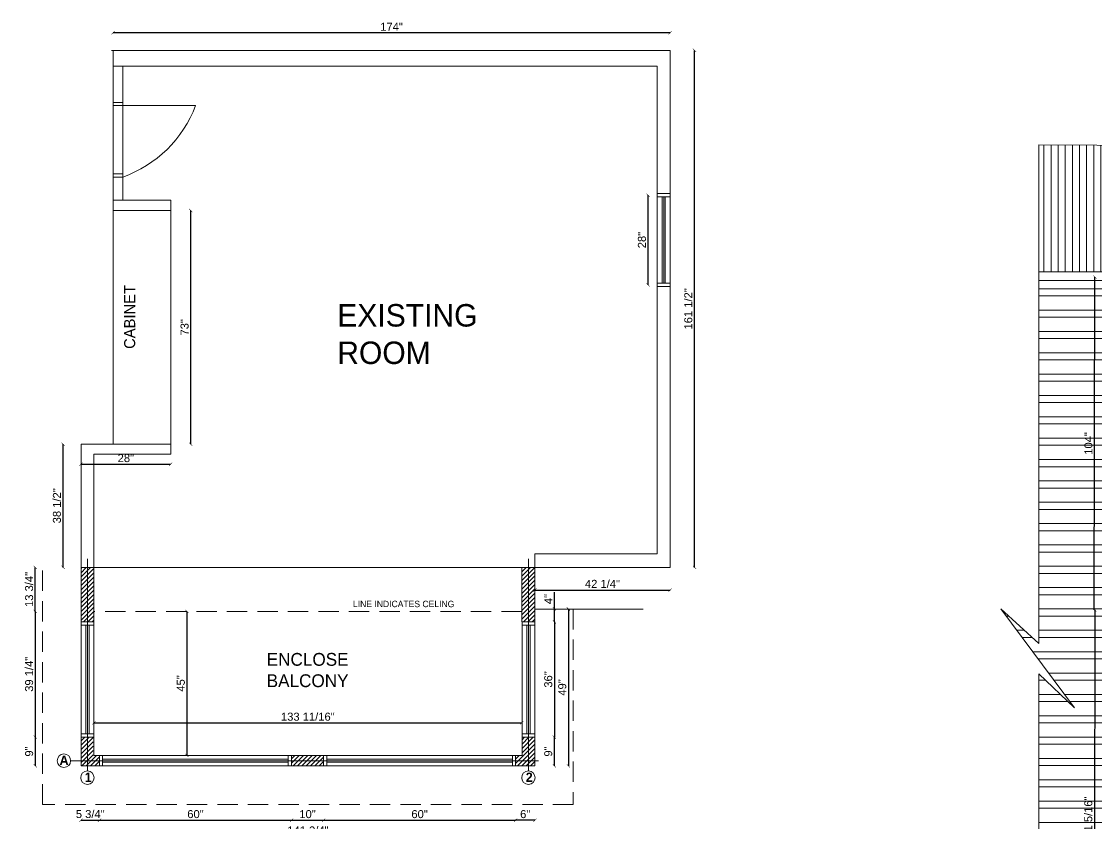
# Model space of a CAD drawing. Header units: millimetres. Extents: x 2124 to 4027, y 208 to 1400.
# Drawn here: x 3009.9 to 3345.7, y 746.4 to 996.9 of the extents above; entities that cross this region are included whole.
import ezdxf

# ---------------------------------------------------------------- set-up
doc = ezdxf.new("R2010")
doc.units = ezdxf.units.MM
doc.linetypes.add('HIDDEN', pattern=[9.525, 6.35, -3.175])
doc.layers.get('0').update_dxf_attribs({"lineweight": 0})
for name, color, linetype, lineweight in [('ANNO-DIM', 7, 'Continuous', 0), ('ANNO-SYM', 58, 'Continuous', 0), ('ANNO-TEXT', 7, 'Continuous', 0), ('ARC-DOOR AND WINDOWS', 8, 'Continuous', 5), ('ARC-HIDDEN LINES', 7, 'HIDDEN', 0), ('ARC-STRUCTURAL WALL', 5, 'Continuous', 20)]:
    doc.layers.add(name, color=color, linetype=linetype, lineweight=lineweight)
doc.layers.add('ARC-HATCH', color=7, linetype='Continuous', lineweight=0, true_color=0x858585)
doc.styles.get("Standard").update_dxf_attribs({"font": 'arial.ttf'})
doc.styles.add('TITTLE SPACES', font='', dxfattribs={"height": 4})
doc.styles.add('TITTLES', font='', dxfattribs={"height": 2.9})
doc.styles.get('TITTLE SPACES').set_extended_font_data('Century Gothic')
doc.styles.get('TITTLES').set_extended_font_data('Century Gothic', bold=True)
doc.dimstyles.new('LILI - INCHES', dxfattribs={"dimscale": 0, "dimtxt": 2.5, "dimasz": 1, "dimexe": 1.25, "dimexo": 0.625, "dimtad": 1, "dimdec": 4, "dimzin": 1, "dimlunit": 5, "dimtxsty": 'Standard', "dimblk": 'ARCHTICK', "dimcen": 2.5, "dimse1": 1, "dimse2": 1, "dimadec": 0, "dimazin": 0, "dimtfac": 1, "dimtdec": 4, "dimtmove": 0, "dimatfit": 3, "dimldrblk": 'ARCHTICK', "dimfxl": 1, "dimfrac": 2, "dimarcsym": 0})

# ---------------------------------------------------------------- blocks, each defined once
blk = doc.blocks.new('ventana1')
at = {"layer": 'ARC-DOOR AND WINDOWS'}
for points in [[(3028.28, 804.42), (3032.28, 804.42), (3032.28, 803.42), (3028.28, 803.42)], [(3030.78, 769.42), (3030.78, 803.42), (3029.78, 803.42), (3029.78, 769.42)], [(3028.28, 768.42), (3032.28, 768.42), (3032.28, 769.42), (3028.28, 769.42)]]:
    blk.add_lwpolyline(points, close=True, dxfattribs=at)
for points in [[(3032.28, 769.42), (3032.28, 803.42), (3028.28, 803.42), (3028.28, 769.42), (3032.28, 769.42)], [(3030.28, 803.42), (3030.28, 769.42)]]:
    blk.add_lwpolyline(points, dxfattribs=at)
blk = doc.blocks.new('ventana2')
at = {"layer": 'ARC-DOOR AND WINDOWS'}
for points in [[(3034.28, 767.67), (3034.28, 764.42), (3035.28, 764.42), (3035.28, 767.67)], [(3035.28, 765.54), (3093.28, 765.54), (3093.28, 766.54), (3035.28, 766.54)], [(3094.28, 767.67), (3094.28, 764.42), (3093.28, 764.42), (3093.28, 767.67)]]:
    blk.add_lwpolyline(points, close=True, dxfattribs=at)
for points in [[(3035.28, 764.42), (3093.28, 764.42), (3093.28, 767.67), (3035.28, 767.67), (3035.28, 764.42)], [(3093.28, 766.04), (3035.28, 766.04)]]:
    blk.add_lwpolyline(points, dxfattribs=at)
blk = doc.blocks.new('_ArchTick')
at = {"color": 0, "linetype": 'ByBlock', "const_width": 0.15}
blk.add_lwpolyline([(-0.5, -0.5), (0.5, 0.5)], dxfattribs=at)
blk = doc.blocks.new('*D17')
at = {"layer": 'ANNO-DIM', "color": 0, "lineweight": -2, "transparency": 16777216}
blk.add_line((3032.53, 777.86), (3166.2, 777.86), dxfattribs=at)
at = {"layer": 'Defpoints', "color": 0, "transparency": 16777216}
for p in [(3032.53, 777.86), (3166.2, 777.86), (3166.2, 777.86)]:
    blk.add_point(p, dxfattribs=at)
at = {"layer": 'ANNO-DIM', "color": 0, "lineweight": -2, "transparency": 16777216, "rotation": 180}
blk.add_blockref('_ArchTick', (3032.53, 777.86), dxfattribs=at)
at = {"layer": 'ANNO-DIM', "color": 0, "lineweight": -2, "transparency": 16777216}
blk.add_blockref('_ArchTick', (3166.2, 777.86), dxfattribs=at)
at = {"layer": 'ANNO-DIM', "color": 0, "transparency": 16777216, "insert": (3099.37, 779.78), "char_height": 2.5, "attachment_point": 5}
blk.add_mtext('133 11/16"', dxfattribs=at)
blk = doc.blocks.new('*D18')
at = {"layer": 'ANNO-DIM', "color": 0, "lineweight": -2, "transparency": 16777216}
blk.add_line((3006.41, 826.42), (3006.41, 764.42), dxfattribs=at)
at = {"layer": 'Defpoints', "color": 0, "transparency": 16777216}
for p in [(3028.53, 826.42), (3006.41, 764.42), (3028.53, 764.42)]:
    blk.add_point(p, dxfattribs=at)
at = {"layer": 'ANNO-DIM', "color": 0, "lineweight": -2, "transparency": 16777216}
for p, rotation in [((3006.41, 826.42), 90), ((3006.41, 764.42), 270)]:
    blk.add_blockref('_ArchTick', p, dxfattribs=dict(at, rotation=rotation))
at = {"layer": 'ANNO-DIM', "color": 0, "transparency": 16777216, "insert": (3004.51, 795.42), "char_height": 2.5, "attachment_point": 5, "rotation": 90}
blk.add_mtext('62"', dxfattribs=at)
blk = doc.blocks.new('*D19')
at = {"layer": 'ANNO-DIM', "color": 0, "lineweight": -2, "transparency": 16777216}
blk.add_line((3028.53, 742.32), (3170.28, 742.32), dxfattribs=at)
at = {"layer": 'Defpoints', "color": 0, "transparency": 16777216}
for p in [(3028.53, 764.42), (3170.28, 764.42), (3170.28, 742.32)]:
    blk.add_point(p, dxfattribs=at)
at = {"layer": 'ANNO-DIM', "color": 0, "lineweight": -2, "transparency": 16777216, "rotation": 180}
blk.add_blockref('_ArchTick', (3028.53, 742.32), dxfattribs=at)
at = {"layer": 'ANNO-DIM', "color": 0, "lineweight": -2, "transparency": 16777216}
blk.add_blockref('_ArchTick', (3170.28, 742.32), dxfattribs=at)
at = {"layer": 'ANNO-DIM', "color": 0, "transparency": 16777216, "insert": (3099.41, 744.24), "char_height": 2.5, "attachment_point": 5}
blk.add_mtext('141 3/4"', dxfattribs=at)
blk = doc.blocks.new('*D20')
at = {"layer": 'ANNO-DIM', "color": 0, "lineweight": -2, "transparency": 16777216}
blk.add_line((3034.28, 747.45), (3094.28, 747.45), dxfattribs=at)
at = {"layer": 'Defpoints', "color": 0, "transparency": 16777216}
for p in [(3034.28, 764.42), (3094.28, 764.42), (3094.28, 747.45)]:
    blk.add_point(p, dxfattribs=at)
at = {"layer": 'ANNO-DIM', "color": 0, "lineweight": -2, "transparency": 16777216, "rotation": 180}
blk.add_blockref('_ArchTick', (3034.28, 747.45), dxfattribs=at)
at = {"layer": 'ANNO-DIM', "color": 0, "lineweight": -2, "transparency": 16777216}
blk.add_blockref('_ArchTick', (3094.28, 747.45), dxfattribs=at)
at = {"layer": 'ANNO-DIM', "color": 0, "transparency": 16777216, "insert": (3064.28, 749.35), "char_height": 2.5, "attachment_point": 5}
blk.add_mtext('60"', dxfattribs=at)
blk = doc.blocks.new('*D21')
at = {"layer": 'ANNO-DIM', "color": 0, "lineweight": -2, "transparency": 16777216}
blk.add_line((3094.28, 747.45), (3104.28, 747.45), dxfattribs=at)
at = {"layer": 'Defpoints', "color": 0, "transparency": 16777216}
for p in [(3094.28, 764.42), (3104.28, 764.42), (3104.28, 747.45)]:
    blk.add_point(p, dxfattribs=at)
at = {"layer": 'ANNO-DIM', "color": 0, "lineweight": -2, "transparency": 16777216, "rotation": 180}
blk.add_blockref('_ArchTick', (3094.28, 747.45), dxfattribs=at)
at = {"layer": 'ANNO-DIM', "color": 0, "lineweight": -2, "transparency": 16777216}
blk.add_blockref('_ArchTick', (3104.28, 747.45), dxfattribs=at)
at = {"layer": 'ANNO-DIM', "color": 0, "transparency": 16777216, "insert": (3099.28, 749.35), "char_height": 2.5, "attachment_point": 5}
blk.add_mtext('10"', dxfattribs=at)
blk = doc.blocks.new('*D22')
at = {"layer": 'ANNO-DIM', "color": 0, "lineweight": -2, "transparency": 16777216}
blk.add_line((3104.28, 747.45), (3164.28, 747.45), dxfattribs=at)
at = {"layer": 'Defpoints', "color": 0, "transparency": 16777216}
for p in [(3104.28, 764.42), (3164.28, 764.42), (3164.28, 747.45)]:
    blk.add_point(p, dxfattribs=at)
at = {"layer": 'ANNO-DIM', "color": 0, "lineweight": -2, "transparency": 16777216, "rotation": 180}
blk.add_blockref('_ArchTick', (3104.28, 747.45), dxfattribs=at)
at = {"layer": 'ANNO-DIM', "color": 0, "lineweight": -2, "transparency": 16777216}
blk.add_blockref('_ArchTick', (3164.28, 747.45), dxfattribs=at)
at = {"layer": 'ANNO-DIM', "color": 0, "transparency": 16777216, "insert": (3134.28, 749.35), "char_height": 2.5, "attachment_point": 5}
blk.add_mtext('60"', dxfattribs=at)
blk = doc.blocks.new('*D23')
at = {"layer": 'ANNO-DIM', "color": 0, "lineweight": -2, "transparency": 16777216}
blk.add_line((3014.24, 812.67), (3014.24, 773.42), dxfattribs=at)
at = {"layer": 'Defpoints', "color": 0, "transparency": 16777216}
for p in [(3032.53, 812.67), (3014.24, 773.42), (3028.53, 773.42)]:
    blk.add_point(p, dxfattribs=at)
at = {"layer": 'ANNO-DIM', "color": 0, "lineweight": -2, "transparency": 16777216}
for p, rotation in [((3014.24, 812.67), 90), ((3014.24, 773.42), 270)]:
    blk.add_blockref('_ArchTick', p, dxfattribs=dict(at, rotation=rotation))
at = {"layer": 'ANNO-DIM', "color": 0, "transparency": 16777216, "insert": (3012.32, 793.04), "char_height": 2.5, "attachment_point": 5, "rotation": 90}
blk.add_mtext('39 1/4"', dxfattribs=at)
blk = doc.blocks.new('*D24')
at = {"layer": 'ANNO-DIM', "color": 0, "lineweight": -2, "transparency": 16777216}
blk.add_line((3061.61, 812.67), (3061.61, 767.67), dxfattribs=at)
at = {"layer": 'Defpoints', "color": 0, "transparency": 16777216}
for p in [(3032.53, 812.67), (3032.53, 767.67), (3061.61, 767.67)]:
    blk.add_point(p, dxfattribs=at)
at = {"layer": 'ANNO-DIM', "color": 0, "lineweight": -2, "transparency": 16777216}
for p, rotation in [((3061.61, 812.67), 90), ((3061.61, 767.67), 270)]:
    blk.add_blockref('_ArchTick', p, dxfattribs=dict(at, rotation=rotation))
at = {"layer": 'ANNO-DIM', "color": 0, "transparency": 16777216, "insert": (3059.71, 790.17), "char_height": 2.5, "attachment_point": 5, "rotation": 90}
blk.add_mtext('45"', dxfattribs=at)
blk = doc.blocks.new('*D25')
at = {"layer": 'ANNO-DIM', "color": 0, "lineweight": -2, "transparency": 16777216}
blk.add_line((3176.39, 809.42), (3176.39, 773.42), dxfattribs=at)
at = {"layer": 'Defpoints', "color": 0, "transparency": 16777216}
for p in [(3170.28, 809.42), (3170.28, 773.42), (3176.39, 773.42)]:
    blk.add_point(p, dxfattribs=at)
at = {"layer": 'ANNO-DIM', "color": 0, "lineweight": -2, "transparency": 16777216}
for p, rotation in [((3176.39, 809.42), 90), ((3176.39, 773.42), 270)]:
    blk.add_blockref('_ArchTick', p, dxfattribs=dict(at, rotation=rotation))
at = {"layer": 'ANNO-DIM', "color": 0, "transparency": 16777216, "insert": (3174.49, 791.42), "char_height": 2.5, "attachment_point": 5, "rotation": 90}
blk.add_mtext('36"', dxfattribs=at)
blk = doc.blocks.new('*D26')
at = {"layer": 'ANNO-DIM', "color": 0, "lineweight": -2, "transparency": 16777216}
blk.add_line((3180.76, 813.42), (3180.76, 764.42), dxfattribs=at)
at = {"layer": 'Defpoints', "color": 0, "transparency": 16777216}
for p in [(3170.28, 813.42), (3170.28, 764.42), (3180.76, 764.42)]:
    blk.add_point(p, dxfattribs=at)
at = {"layer": 'ANNO-DIM', "color": 0, "lineweight": -2, "transparency": 16777216}
for p, rotation in [((3180.76, 813.42), 90), ((3180.76, 764.42), 270)]:
    blk.add_blockref('_ArchTick', p, dxfattribs=dict(at, rotation=rotation))
at = {"layer": 'ANNO-DIM', "color": 0, "transparency": 16777216, "insert": (3178.86, 788.92), "char_height": 2.5, "attachment_point": 5, "rotation": 90}
blk.add_mtext('49"', dxfattribs=at)
blk = doc.blocks.new('*D27')
at = {"layer": 'ANNO-DIM', "color": 0, "lineweight": -2, "transparency": 16777216}
blk.add_line((3170.28, 747.45), (3164.28, 747.45), dxfattribs=at)
at = {"layer": 'Defpoints', "color": 0, "transparency": 16777216}
for p in [(3164.28, 764.42), (3170.28, 764.42), (3164.28, 747.45)]:
    blk.add_point(p, dxfattribs=at)
at = {"layer": 'ANNO-DIM', "color": 0, "lineweight": -2, "transparency": 16777216, "rotation": 180}
blk.add_blockref('_ArchTick', (3164.28, 747.45), dxfattribs=at)
at = {"layer": 'ANNO-DIM', "color": 0, "lineweight": -2, "transparency": 16777216}
blk.add_blockref('_ArchTick', (3170.28, 747.45), dxfattribs=at)
at = {"layer": 'ANNO-DIM', "color": 0, "transparency": 16777216, "insert": (3167.28, 749.35), "char_height": 2.5, "attachment_point": 5}
blk.add_mtext('6"', dxfattribs=at)
blk = doc.blocks.new('*D28')
at = {"layer": 'ANNO-DIM', "color": 0, "lineweight": -2, "transparency": 16777216}
blk.add_line((3028.53, 747.45), (3034.28, 747.45), dxfattribs=at)
at = {"layer": 'Defpoints', "color": 0, "transparency": 16777216}
for p in [(3028.53, 764.42), (3034.28, 764.42), (3034.28, 747.45)]:
    blk.add_point(p, dxfattribs=at)
at = {"layer": 'ANNO-DIM', "color": 0, "lineweight": -2, "transparency": 16777216, "rotation": 180}
blk.add_blockref('_ArchTick', (3028.53, 747.45), dxfattribs=at)
at = {"layer": 'ANNO-DIM', "color": 0, "lineweight": -2, "transparency": 16777216}
blk.add_blockref('_ArchTick', (3034.28, 747.45), dxfattribs=at)
at = {"layer": 'ANNO-DIM', "color": 0, "transparency": 16777216, "insert": (3031.41, 749.37), "char_height": 2.5, "attachment_point": 5}
blk.add_mtext('5 3/4"', dxfattribs=at)
blk = doc.blocks.new('*D29')
at = {"layer": 'ANNO-DIM', "color": 0, "lineweight": -2, "transparency": 16777216}
blk.add_line((3014.24, 773.42), (3014.24, 764.42), dxfattribs=at)
at = {"layer": 'Defpoints', "color": 0, "transparency": 16777216}
for p in [(3028.53, 773.42), (3014.24, 764.42), (3028.53, 764.42)]:
    blk.add_point(p, dxfattribs=at)
at = {"layer": 'ANNO-DIM', "color": 0, "lineweight": -2, "transparency": 16777216}
for p, rotation in [((3014.24, 773.42), 90), ((3014.24, 764.42), 270)]:
    blk.add_blockref('_ArchTick', p, dxfattribs=dict(at, rotation=rotation))
at = {"layer": 'ANNO-DIM', "color": 0, "transparency": 16777216, "insert": (3012.33, 768.92), "char_height": 2.5, "attachment_point": 5, "rotation": 90}
blk.add_mtext('9"', dxfattribs=at)
blk = doc.blocks.new('*D9')
at = {"layer": 'ANNO-DIM', "color": 0, "lineweight": -2, "transparency": 16777216}
blk.add_line((3176.39, 764.42), (3176.39, 773.42), dxfattribs=at)
at = {"layer": 'Defpoints', "color": 0, "transparency": 16777216}
for p in [(3170.28, 773.42), (3176.39, 773.42), (3170.28, 764.42)]:
    blk.add_point(p, dxfattribs=at)
at = {"layer": 'ANNO-DIM', "color": 0, "lineweight": -2, "transparency": 16777216}
for p, rotation in [((3176.39, 773.42), 90), ((3176.39, 764.42), 270)]:
    blk.add_blockref('_ArchTick', p, dxfattribs=dict(at, rotation=rotation))
at = {"layer": 'ANNO-DIM', "color": 0, "transparency": 16777216, "insert": (3174.49, 768.92), "char_height": 2.5, "attachment_point": 5, "rotation": 90}
blk.add_mtext('9"', dxfattribs=at)
blk = doc.blocks.new('*D10')
at = {"layer": 'Defpoints', "color": 0, "lineweight": -2, "transparency": 16777216}
for p, q in [((3176.39, 813.42), (3176.39, 818.64)), ((3176.39, 809.42), (3176.39, 813.42))]:
    blk.add_line(p, q, dxfattribs=at)
at = {"layer": 'Defpoints', "color": 0, "transparency": 16777216}
for p in [(3176.39, 813.42), (3176.39, 813.42), (3176.39, 809.42)]:
    blk.add_point(p, dxfattribs=at)
at = {"layer": 'Defpoints', "color": 0, "lineweight": -2, "transparency": 16777216}
for p, rotation in [((3176.39, 813.42), 90), ((3176.39, 809.42), 270)]:
    blk.add_blockref('_ArchTick', p, dxfattribs=dict(at, rotation=rotation))
at = {"layer": 'Defpoints', "color": 0, "transparency": 16777216, "insert": (3174.52, 816.53), "char_height": 2.5, "attachment_point": 5, "rotation": 90}
blk.add_mtext('4"', dxfattribs=at)
blk = doc.blocks.new('*D36')
at = {"layer": 'ANNO-DIM', "color": 0, "lineweight": -2, "transparency": 16777216}
blk.add_line((3345.18, 813.12), (3345, 681.8), dxfattribs=at)
at = {"layer": 'Defpoints', "color": 0, "transparency": 16777216}
for p in [(3383.04, 813.07), (3345, 681.8), (3382.85, 681.75)]:
    blk.add_point(p, dxfattribs=at)
at = {"layer": 'ANNO-DIM', "color": 0, "lineweight": -2, "transparency": 16777216}
for p, rotation in [((3345.18, 813.12), 89.91759143018892), ((3345, 681.8), 269.917591430189)]:
    blk.add_blockref('_ArchTick', p, dxfattribs=dict(at, rotation=rotation))
at = {"layer": 'ANNO-DIM', "color": 0, "transparency": 16777216, "insert": (3343.17, 747.47), "char_height": 2.5, "attachment_point": 5, "rotation": 89.9176}
blk.add_mtext('131 5/16"', dxfattribs=at)
blk = doc.blocks.new('*D38')
at = {"layer": 'ANNO-DIM', "color": 0, "lineweight": -2, "transparency": 16777216}
blk.add_line((3345.01, 813.15), (3345.23, 917.12), dxfattribs=at)
at = {"layer": 'Defpoints', "color": 0, "transparency": 16777216}
for p in [(3345.23, 917.12), (3383.25, 917.04), (3383.04, 813.07)]:
    blk.add_point(p, dxfattribs=at)
at = {"layer": 'ANNO-DIM', "color": 0, "lineweight": -2, "transparency": 16777216}
for p, rotation in [((3345.23, 917.12), 89.88173871828657), ((3345.01, 813.15), 269.8817387182866)]:
    blk.add_blockref('_ArchTick', p, dxfattribs=dict(at, rotation=rotation))
at = {"layer": 'ANNO-DIM', "color": 0, "transparency": 16777216, "insert": (3343.22, 865.14), "char_height": 2.5, "attachment_point": 5, "rotation": 89.8817}
blk.add_mtext('104"', dxfattribs=at)
blk = doc.blocks.new('*D126')
at = {"color": 0, "lineweight": -2, "transparency": 16777216}
blk.add_line((3170.28, 819.36), (3212.53, 819.36), dxfattribs=at)
at = {"layer": 'Defpoints', "color": 0, "transparency": 16777216}
for p in [(3170.28, 826.42), (3212.53, 826.42), (3212.53, 819.36)]:
    blk.add_point(p, dxfattribs=at)
at = {"color": 0, "lineweight": -2, "transparency": 16777216, "rotation": 180}
blk.add_blockref('_ArchTick', (3170.28, 819.36), dxfattribs=at)
at = {"color": 0, "lineweight": -2, "transparency": 16777216}
blk.add_blockref('_ArchTick', (3212.53, 819.36), dxfattribs=at)
at = {"color": 0, "transparency": 16777216, "insert": (3191.41, 821.27), "char_height": 2.5, "attachment_point": 5}
blk.add_mtext('42 1/4"', dxfattribs=at)
blk = doc.blocks.new('*D127')
at = {"color": 0, "lineweight": -2, "transparency": 16777216}
blk.add_line((3220.15, 826.42), (3220.15, 987.92), dxfattribs=at)
at = {"layer": 'Defpoints', "color": 0, "transparency": 16777216}
for p in [(3212.53, 987.92), (3220.15, 987.92), (3212.53, 826.42)]:
    blk.add_point(p, dxfattribs=at)
at = {"color": 0, "lineweight": -2, "transparency": 16777216}
for p, rotation in [((3220.15, 987.92), 90), ((3220.15, 826.42), 270)]:
    blk.add_blockref('_ArchTick', p, dxfattribs=dict(at, rotation=rotation))
at = {"color": 0, "transparency": 16777216, "insert": (3218.23, 907.17), "char_height": 2.5, "attachment_point": 5, "rotation": 90}
blk.add_mtext('161 1/2"', dxfattribs=at)
blk = doc.blocks.new('*D128')
at = {"color": 0, "lineweight": -2, "transparency": 16777216}
blk.add_line((3022.93, 826.42), (3022.93, 864.92), dxfattribs=at)
at = {"layer": 'Defpoints', "color": 0, "transparency": 16777216}
for p in [(3022.93, 864.92), (3028.53, 864.92), (3028.53, 826.42)]:
    blk.add_point(p, dxfattribs=at)
at = {"color": 0, "lineweight": -2, "transparency": 16777216}
for p, rotation in [((3022.93, 864.92), 90), ((3022.93, 826.42), 270)]:
    blk.add_blockref('_ArchTick', p, dxfattribs=dict(at, rotation=rotation))
at = {"color": 0, "transparency": 16777216, "insert": (3021.01, 845.67), "char_height": 2.5, "attachment_point": 5, "rotation": 90}
blk.add_mtext('38 1/2"', dxfattribs=at)
blk = doc.blocks.new('*D129')
at = {"color": 0, "lineweight": -2, "transparency": 16777216}
blk.add_line((3028.53, 858.65), (3056.53, 858.65), dxfattribs=at)
at = {"layer": 'Defpoints', "color": 0, "transparency": 16777216}
for p in [(3028.53, 864.92), (3056.53, 864.92), (3056.53, 858.65)]:
    blk.add_point(p, dxfattribs=at)
at = {"color": 0, "lineweight": -2, "transparency": 16777216, "rotation": 180}
blk.add_blockref('_ArchTick', (3028.53, 858.65), dxfattribs=at)
at = {"color": 0, "lineweight": -2, "transparency": 16777216}
blk.add_blockref('_ArchTick', (3056.53, 858.65), dxfattribs=at)
at = {"color": 0, "transparency": 16777216, "insert": (3042.53, 860.55), "char_height": 2.5, "attachment_point": 5}
blk.add_mtext('28"', dxfattribs=at)
blk = doc.blocks.new('*D130')
at = {"color": 0, "lineweight": -2, "transparency": 16777216}
blk.add_line((3062.8, 864.92), (3062.8, 937.92), dxfattribs=at)
at = {"layer": 'Defpoints', "color": 0, "transparency": 16777216}
for p in [(3056.53, 937.92), (3062.8, 937.92), (3056.53, 864.92)]:
    blk.add_point(p, dxfattribs=at)
at = {"color": 0, "lineweight": -2, "transparency": 16777216}
for p, rotation in [((3062.8, 937.92), 90), ((3062.8, 864.92), 270)]:
    blk.add_blockref('_ArchTick', p, dxfattribs=dict(at, rotation=rotation))
at = {"color": 0, "transparency": 16777216, "insert": (3060.89, 901.42), "char_height": 2.5, "attachment_point": 5, "rotation": 90}
blk.add_mtext('73"', dxfattribs=at)
blk = doc.blocks.new('*D152')
at = {"color": 0, "lineweight": -2, "transparency": 16777216}
blk.add_line((3212.53, 993.42), (3038.53, 993.42), dxfattribs=at)
at = {"layer": 'Defpoints', "color": 0, "transparency": 16777216}
for p in [(3038.53, 993.42), (3038.53, 987.92), (3212.53, 987.92)]:
    blk.add_point(p, dxfattribs=at)
at = {"color": 0, "lineweight": -2, "transparency": 16777216, "rotation": 180}
blk.add_blockref('_ArchTick', (3038.53, 993.42), dxfattribs=at)
at = {"color": 0, "lineweight": -2, "transparency": 16777216}
blk.add_blockref('_ArchTick', (3212.53, 993.42), dxfattribs=at)
at = {"color": 0, "transparency": 16777216, "insert": (3125.53, 995.3), "char_height": 2.5, "attachment_point": 5}
blk.add_mtext('174"', dxfattribs=at)
blk = doc.blocks.new('*D154')
at = {"color": 0, "lineweight": -2, "transparency": 16777216}
blk.add_line((3205.64, 914.66), (3205.64, 942.68), dxfattribs=at)
at = {"layer": 'Defpoints', "color": 0, "transparency": 16777216}
for p in [(3205.64, 942.68), (3212.53, 942.68), (3212.53, 914.66)]:
    blk.add_point(p, dxfattribs=at)
at = {"color": 0, "lineweight": -2, "transparency": 16777216}
for p, rotation in [((3205.64, 942.68), 90), ((3205.64, 914.66), 270)]:
    blk.add_blockref('_ArchTick', p, dxfattribs=dict(at, rotation=rotation))
at = {"color": 0, "transparency": 16777216, "insert": (3203.74, 928.67), "char_height": 2.5, "attachment_point": 5, "rotation": 90}
blk.add_mtext('28"', dxfattribs=at)
blk = doc.blocks.new('*D185')
at = {"color": 0, "lineweight": -2, "transparency": 16777216}
blk.add_line((3014.24, 812.67), (3014.24, 826.42), dxfattribs=at)
at = {"layer": 'Defpoints', "color": 0, "transparency": 16777216}
for p in [(3014.24, 826.42), (3032.53, 826.42), (3032.53, 812.67)]:
    blk.add_point(p, dxfattribs=at)
at = {"color": 0, "lineweight": -2, "transparency": 16777216}
for p, rotation in [((3014.24, 826.42), 90), ((3014.24, 812.67), 270)]:
    blk.add_blockref('_ArchTick', p, dxfattribs=dict(at, rotation=rotation))
at = {"color": 0, "transparency": 16777216, "insert": (3012.32, 819.54), "char_height": 2.5, "attachment_point": 5, "rotation": 90}
blk.add_mtext('13 3/4"', dxfattribs=at)

msp = doc.modelspace()

# ---------------------------------------------------------------- hatches: boundary and pattern name
at = {"layer": 'ARC-DOOR AND WINDOWS'}
h = msp.add_hatch(dxfattribs=at)
h.set_pattern_fill('ANSI31', color=256, scale=0.7, angle=45)
h.paths.add_polyline_path([(3563.55745, 957.1066), (3327.7467, 958.4566), (3327.7467, 918.71342), (3370.97117, 918.71342), (3370.97117, 917.04276), (3536.97117, 917.04276), (3536.97117, 918.71342), (3563.55745, 918.71342)])
at = {"layer": 'ARC-HATCH', "true_color": 0xcbc5af}
h = msp.add_hatch(dxfattribs=at)
h.set_pattern_fill('ANSI32', color=9, scale=0.7, angle=315)
h.paths.add_polyline_path([(3563.55745, 791.87473), (3574.64796, 781.23006), (3551.61381, 812.13634), (3563.55745, 801.26586), (3563.55745, 915.98828), (3536.97117, 915.98828), (3536.97117, 917.04276), (3371.16005, 917.04276), (3371.16005, 915.98828), (3327.7467, 915.98828), (3327.7467, 802.61586), (3315.80306, 813.48634), (3338.83722, 782.58005), (3327.7467, 793.22473), (3327.7467, 681.74878), (3360.84904, 681.74878), (3360.84904, 717.06761), (3360.84904, 747.06935), (3361.43483, 747.06935, -0.317837245), (3362.84904, 748.06935, -0.414213562), (3361.34904, 749.56935, -1), (3364.34904, 749.56935, -0.414213562), (3362.84904, 748.06935, -0.317837245), (3364.26325, 747.06935), (3364.84904, 747.06935), (3364.84904, 746.06935), (3420.84904, 746.06935), (3420.84904, 747.06935), (3421.43483, 747.06935, -0.317837245), (3422.84904, 748.06935, -0.414213562), (3421.34904, 749.56935, -1), (3424.34904, 749.56935, -0.414213562), (3422.84904, 748.06935, -0.317837245), (3424.26325, 747.06935), (3424.84904, 747.06935), (3424.84904, 718.06761), (3424.84904, 717.06761), (3431.34904, 717.06761), (3431.34904, 800.06761), (3473.34904, 800.06761), (3473.34904, 717.06761), (3479.84904, 717.06761), (3479.84904, 718.06761), (3479.84904, 747.06935), (3480.43483, 747.06935, -0.317837245), (3481.84904, 748.06935, -0.414213562), (3480.34904, 749.56935, -1), (3483.34904, 749.56935, -0.414213562), (3481.84904, 748.06935, -0.317837245), (3483.26325, 747.06935), (3483.84904, 747.06935), (3483.84904, 746.06935), (3524.84904, 746.06935), (3524.84904, 747.06935), (3525.43483, 747.06935, -0.317837245), (3526.84904, 748.06935, -0.414213562), (3525.34904, 749.56935, -1), (3528.34904, 749.56935, -0.414213562), (3526.84904, 748.06935, -0.317837245), (3528.26325, 747.06935), (3528.84904, 747.06935), (3528.84904, 717.06761), (3528.84904, 681.74878), (3563.55745, 681.74878)])
h.paths.add_polyline_path([(3524.84904, 813.06761), (3525.06365, 914.31761), (3383.25253, 914.31761), (3383.03792, 813.06761)], flags=16)
h.paths.add_polyline_path([(3518.84904, 849.31761), (3458.84904, 849.31761), (3458.84904, 897.31761), (3518.84904, 897.31761)], flags=0)
h.paths.add_polyline_path([(3487.50339, 854.11761), (3464.84904, 854.11761), (3464.84904, 892.51761), (3487.50339, 892.51761)], flags=0)
h.paths.add_polyline_path([(3448.84904, 849.31761), (3389.03792, 849.31761), (3389.03792, 897.31761), (3448.84904, 897.31761)], flags=0)
h.paths.add_polyline_path([(3442.84904, 854.11761), (3420.08998, 854.11761), (3420.08998, 892.51761), (3442.84904, 892.51761)], flags=0)
h.paths.add_polyline_path([(3417.50339, 854.11761), (3394.84904, 854.11761), (3394.84904, 892.51761), (3417.50339, 892.51761)], flags=0)
h.paths.add_polyline_path([(3524.84904, 744.06935), (3515.1557, 744.06935), (3515.1557, 717.06761), (3524.84904, 717.06761)], flags=17)
h.paths.add_polyline_path([(3513.68237, 744.06935), (3505.08571, 744.06935), (3505.08571, 717.06761), (3513.68237, 717.06761)], flags=17)
h.paths.add_polyline_path([(3503.61237, 744.06935), (3495.01571, 744.06935), (3495.01571, 717.06761), (3503.61237, 717.06761)], flags=17)
h.paths.add_polyline_path([(3493.54237, 744.06935), (3483.84904, 744.06935), (3483.84904, 718.06761), (3483.84904, 717.06761), (3493.54237, 717.06761)], flags=17)
h.paths.add_polyline_path([(3420.84904, 744.06935), (3412.25237, 744.06935), (3412.25237, 717.06761), (3420.84904, 717.06761), (3420.84904, 718.06761)], flags=17)
h.paths.add_polyline_path([(3410.77904, 744.06935), (3402.91904, 744.06935), (3402.91904, 717.06761), (3410.77904, 717.06761)], flags=17)
h.paths.add_polyline_path([(3401.44571, 744.06935), (3393.58571, 744.06935), (3393.58571, 717.06761), (3401.44571, 717.06761)], flags=17)
h.paths.add_polyline_path([(3392.11237, 744.06935), (3384.25237, 744.06935), (3384.25237, 717.06761), (3392.11237, 717.06761)], flags=17)
h.paths.add_polyline_path([(3382.77904, 744.06935), (3374.91904, 744.06935), (3374.91904, 717.06761), (3382.77904, 717.06761)], flags=17)
h.paths.add_polyline_path([(3373.44571, 744.06935), (3364.84904, 744.06935), (3364.84904, 717.06761), (3373.44571, 717.06761)], flags=17)
h.paths.add_polyline_path([(3536.97117, 917.04276), (3371.16005, 917.04276), (3371.16005, 915.98828), (3371.16005, 914.31761), (3536.97117, 914.31761)], flags=17)
at = {"layer": 'ARC-HATCH'}
h = msp.add_hatch(dxfattribs=at)
h.set_pattern_fill('ANSI31', color=256, scale=0.3)
h.paths.add_polyline_path([(3032.53193, 826.41678), (3028.53193, 826.41678), (3028.53193, 809.41678), (3032.53193, 809.41678)])
h.paths.add_polyline_path([(3034.28193, 767.66678), (3032.28193, 767.66678), (3032.28193, 773.41678), (3028.53193, 773.41678), (3028.53193, 764.41678), (3034.28193, 764.41678)])
h.paths.add_polyline_path([(3104.28193, 767.66678), (3094.28193, 767.66678), (3094.28193, 764.41678), (3104.28193, 764.41678)])
h.paths.add_polyline_path([(3170.28193, 773.41678), (3166.28193, 773.41678), (3166.28193, 767.66678), (3164.28193, 767.66678), (3164.28193, 764.41678), (3170.28193, 764.41678)])
h.paths.add_polyline_path([(3170.28193, 826.41678), (3166.19981, 826.41678), (3166.19981, 809.41678), (3170.28193, 809.41678)])

# ---------------------------------------------------------------- linework, layer by layer
for p, q in [((3212.53193, 987.91678), (3038.53193, 987.91678)), ((3038.53193, 987.91678), (3038.53193, 937.91678)), ((3041.54782, 941.15569), (3041.54782, 982.98354)), ((3041.54782, 971.61538), (3038.53193, 971.61538)), ((3041.54782, 970.64837), (3038.53193, 970.64837)), ((3041.54782, 970.64837), (3064.3147, 970.64837)), ((3041.54782, 949.31396), (3038.53193, 949.31396)), ((3041.54782, 948.34695), (3038.53193, 948.34695)), ((3056.53193, 941.15569), (3038.53193, 941.15569)), ((3056.53193, 937.91678), (3056.53193, 941.15569)), ((3210.03193, 942.16678), (3210.03193, 915.16678)), ((3210.53193, 942.16678), (3210.53193, 915.16678)), ((3211.03193, 915.16678), (3211.03193, 942.16678)), ((3056.53193, 937.91678), (3038.53193, 937.91678)), ((3038.53193, 864.91678), (3038.53193, 937.91678)), ((3056.53193, 864.91678), (3056.53193, 937.91678)), ((3208.53193, 915.16678), (3212.53193, 915.16678)), ((3208.53193, 914.16678), (3212.53193, 914.16678)), ((3210.03193, 915.16678), (3211.03193, 915.16678)), ((3028.53193, 826.41678), (3028.53193, 864.91678)), ((3028.53193, 864.91678), (3056.53193, 864.91678)), ((3030.53193, 829.11443), (3030.53193, 762.85515)), ((3168.28193, 829.11443), (3168.28193, 762.85515)), ((3025.29089, 766.04178), (3171.42073, 766.04178))]:
    msp.add_line(p, q)
for points in [[(3170.28193, 826.41678), (3212.53193, 826.41678), (3212.53193, 987.91678), (3038.03193, 987.91678)], [(3053.62925, 937.91678), (3038.53193, 937.91678), (3038.53193, 987.91678)], [(3208.53193, 982.98354), (3038.53193, 982.98354)], [(3208.53193, 830.62671), (3208.53193, 982.98354)], [(3208.53193, 830.62671), (3208.53193, 982.98354)], [(3208.53193, 943.16678), (3212.53193, 943.16678)], [(3208.53193, 942.16678), (3212.53193, 942.16678)], [(3056.53193, 864.91678), (3056.53193, 861.78246), (3032.53193, 861.78246)], [(3032.53193, 826.41678), (3032.53193, 861.78246)], [(3170.28193, 826.41678), (3170.28193, 830.62671), (3208.53193, 830.62671)], [(3204.13686, 813.41678), (3170.28193, 813.41678)]]:
    msp.add_lwpolyline(points)
for centre in [(3023.18131, 766.04178), (3030.53193, 760.74558), (3168.28193, 760.74558)]:
    msp.add_circle(centre, 2.10958)
msp.add_arc((3029.01674, 983.9113), 37.70744, 289.4098776, 339.40668)
at = {"layer": 'ANNO-SYM', "color": 7}
msp.add_lwpolyline([(3327.7467, 958.4566), (3327.7467, 802.61586), (3315.80306, 813.48634), (3338.83722, 782.58005), (3327.7467, 793.22473), (3327.7467, 672.76443)], dxfattribs=at)
at = {"layer": 'ARC-DOOR AND WINDOWS'}
for points in [[(3327.7467, 918.71342), (3371.16005, 918.71342), (3371.16005, 917.04276), (3536.97117, 917.04276), (3536.97117, 918.71342), (3563.55745, 918.71342), (3563.55745, 957.1066), (3327.7467, 958.4566)], [(3371.16005, 915.98828), (3327.7467, 915.98828), (3327.7467, 918.71342), (3371.16005, 918.71342)]]:
    msp.add_lwpolyline(points, close=True, dxfattribs=at)
at = {"layer": 'ARC-HIDDEN LINES', "color": 251, "true_color": 0x636466}
for points in [[(3182.28193, 813.41678), (3182.28193, 752.41678), (3016.53193, 752.41678), (3016.53193, 826.41678)], [(3166.19981, 812.66678), (3032.53193, 812.66678)]]:
    msp.add_lwpolyline(points, dxfattribs=at)
at = {"layer": 'ARC-STRUCTURAL WALL'}
msp.add_line((3028.53193, 764.41678), (3034.28193, 764.41678), dxfattribs=at)
for points in [[(3166.19981, 809.41678), (3170.28193, 809.41678), (3170.28193, 826.41678), (3028.53193, 826.41678), (3028.53193, 809.41678), (3032.53193, 809.41678), (3032.53193, 826.41678), (3166.19981, 826.41678), (3166.19981, 809.41678)], [(3034.28193, 767.66678), (3034.28193, 764.41678), (3028.53193, 764.41678), (3028.53193, 773.41678), (3032.53193, 773.41678), (3032.53193, 767.66678), (3034.28193, 767.66678)], [(3094.28193, 767.66678), (3104.28193, 767.66678), (3104.28193, 764.41678), (3094.28193, 764.41678), (3094.28193, 767.66678)]]:
    msp.add_lwpolyline(points, dxfattribs=at)
msp.add_lwpolyline([(3164.28193, 767.66678), (3166.28193, 767.66678), (3166.28193, 773.41678), (3170.28193, 773.41678), (3170.28193, 764.41678), (3164.28193, 764.41678)], close=True, dxfattribs=at)

# ---------------------------------------------------------------- block references
at = {"layer": 'ARC-DOOR AND WINDOWS'}
for name, p in [('ventana1', (0.25, 5)), ('ventana2', (0, 0)), ('ventana2', (70, 0))]:
    msp.add_blockref(name, p, dxfattribs=at)
at = {"layer": 'ARC-DOOR AND WINDOWS', "xscale": -1}
msp.add_blockref('ventana1', (6198.56387, 5), dxfattribs=at)

# ---------------------------------------------------------------- texts
at = {"char_height": 2.9, "attachment_point": 1, "style": 'TITTLES'}
for s, insert in [('A', (3021.82989, 767.62794)), ('1', (3029.70298, 762.33174)), ('2', (3167.45298, 762.33174))]:
    msp.add_mtext_dynamic_manual_height_columns(s, width=1.3582983, gutter_width=14.5, heights=[0], dxfattribs=dict(at, insert=insert))
at = {"layer": 'ANNO-TEXT', "insert": (3041.99553, 894.6703), "char_height": 3.4494, "width": 40.0703006, "attachment_point": 1, "rotation": 90, "style": 'TITTLE SPACES'}
msp.add_mtext('CABINET', dxfattribs=at)
at = {"layer": 'ANNO-TEXT', "attachment_point": 1, "style": 'TITTLE SPACES'}
for s, insert, char_height, width in [('EXISTING \\PROOM', (3108.5659, 908.67121), 7.018684, 81.5332444), ('LINE INDICATES CELING', (3113.48033, 816.00727), 2, 44.7136172)]:
    msp.add_mtext(s, dxfattribs=dict(at, insert=insert, char_height=char_height, width=width))
at = {"layer": 'ANNO-TEXT', "insert": (3086.52984, 799.69778), "char_height": 4, "attachment_point": 1, "style": 'TITTLE SPACES'}
msp.add_mtext_dynamic_manual_height_columns('ENCLOSE BALCONY', width=37.657116, gutter_width=150, heights=[0], dxfattribs=at)

# ---------------------------------------------------------------- dimensions: what is measured, and where the dimension line sits
for base, p1, p2, picture, middle in [((3038.53193, 993.41681), (3212.53193, 987.91678), (3038.53193, 987.91678), '*D152', (3125.53193, 995.29693)), ((3056.53193, 858.65192), (3028.53193, 864.91678), (3056.53193, 864.91678), '*D129', (3042.53193, 860.55335)), ((3212.53193, 819.35562), (3170.28193, 826.41678), (3212.53193, 826.41678), '*D126', (3191.40693, 821.27326))]:
    dim = msp.add_linear_dim(base=base, p1=p1, p2=p2, dimstyle='LILI - INCHES', override={"dimpost": '"'})
    dim.commit()
    dim.dimension.update_dxf_attribs({"geometry": picture, "text_midpoint": middle})
for base, p1, p2, picture, middle in [((3220.14534, 987.91678), (3212.53193, 826.41678), (3212.53193, 987.91678), '*D127', (3218.2277, 907.16678)), ((3205.64493, 942.67947), (3212.53193, 914.6595), (3212.53193, 942.67947), '*D154', (3203.7435, 928.66949)), ((3062.79511, 937.91678), (3056.53193, 864.91678), (3056.53193, 937.91678), '*D130', (3060.89282, 901.41678)), ((3022.92853, 864.91678), (3028.53193, 826.41678), (3028.53193, 864.91678), '*D128', (3021.01005, 845.66678)), ((3014.23586, 826.41678), (3032.53193, 812.66678), (3032.53193, 826.41678), '*D185', (3012.31737, 819.54178))]:
    dim = msp.add_linear_dim(base=base, p1=p1, p2=p2, angle=90, dimstyle='LILI - INCHES', override={"dimpost": '"'})
    dim.commit()
    dim.dimension.update_dxf_attribs({"geometry": picture, "text_midpoint": middle})
at = {"layer": 'ANNO-DIM'}
for p1, p2, distance, picture, middle in [((3383.03792, 813.06761), (3383.25253, 917.04276), 38.02369, '*D38', (3343.22019, 865.13759)), ((3383.03792, 813.06761), (3382.84904, 681.74878), -37.85347, '*D36', (3343.17156, 747.4654)), ((3032.53193, 777.85817), (3166.19981, 777.85817), 0, '*D17', (3099.36587, 779.77665)), ((3028.53193, 773.41678), (3028.53193, 764.41678), -14.29607, '*D29', (3012.33443, 768.91678))]:
    dim = msp.add_aligned_dim(p1=p1, p2=p2, distance=distance, dimstyle='LILI - INCHES', override={"dimpost": '"'}, dxfattribs=at)
    dim.commit()
    dim.dimension.update_dxf_attribs({"geometry": picture, "text_midpoint": middle})
for base, p1, p2, picture, middle in [((3006.41286, 764.41678), (3028.53193, 826.41678), (3028.53193, 764.41678), '*D18', (3004.51143, 795.41678)), ((3014.23586, 773.41678), (3032.53193, 812.66678), (3028.53193, 773.41678), '*D23', (3012.31737, 793.04178)), ((3061.60536, 767.66678), (3032.53193, 812.66678), (3032.53193, 767.66678), '*D24', (3059.70904, 790.16678)), ((3180.75858, 764.41678), (3170.28193, 813.41678), (3170.28193, 764.41678), '*D26', (3178.85714, 788.91678)), ((3176.39452, 773.41678), (3170.28193, 809.41678), (3170.28193, 773.41678), '*D25', (3174.49224, 791.41678))]:
    dim = msp.add_linear_dim(base=base, p1=p1, p2=p2, angle=90, dimstyle='LILI - INCHES', override={"dimpost": '"'}, dxfattribs=at)
    dim.commit()
    dim.dimension.update_dxf_attribs({"geometry": picture, "text_midpoint": middle})
dim = msp.add_linear_dim(base=(3176.39452, 773.41678), p1=(3170.28193, 764.41678), p2=(3170.28193, 773.41678), angle=90, dimstyle='LILI - INCHES', override={"dimpost": '"'}, dxfattribs=at)
dim.commit()
dim.dimension.update_dxf_attribs({"geometry": '*D9', "text_midpoint": (3176.39452, 768.91678), "dimtype": 161})
for base, p1, p2, picture, middle in [((3034.28193, 747.44788), (3028.53193, 764.41678), (3034.28193, 764.41678), '*D28', (3031.40693, 747.44788)), ((3104.28193, 747.44788), (3094.28193, 764.41678), (3104.28193, 764.41678), '*D21', (3099.28193, 747.44788)), ((3164.28193, 747.44788), (3170.28193, 764.41678), (3164.28193, 764.41678), '*D27', (3167.28193, 747.44788))]:
    dim = msp.add_linear_dim(base=base, p1=p1, p2=p2, dimstyle='LILI - INCHES', override={"dimpost": '"'}, dxfattribs=at)
    dim.commit()
    dim.dimension.update_dxf_attribs({"geometry": picture, "text_midpoint": middle, "dimtype": 160})
for base, p1, p2, picture, middle in [((3170.28193, 742.32472), (3028.53193, 764.41678), (3170.28193, 764.41678), '*D19', (3099.40693, 744.24321)), ((3094.28193, 747.44788), (3034.28193, 764.41678), (3094.28193, 764.41678), '*D20', (3064.28193, 749.34931)), ((3164.28193, 747.44788), (3104.28193, 764.41678), (3164.28193, 764.41678), '*D22', (3134.28193, 749.34931))]:
    dim = msp.add_linear_dim(base=base, p1=p1, p2=p2, dimstyle='LILI - INCHES', override={"dimpost": '"'}, dxfattribs=at)
    dim.commit()
    dim.dimension.update_dxf_attribs({"geometry": picture, "text_midpoint": middle})
at = {"layer": 'Defpoints'}
dim = msp.add_aligned_dim(p1=(3176.39452, 809.41678), p2=(3176.39452, 813.41678), distance=0, dimstyle='LILI - INCHES', override={"dimpost": '"'}, dxfattribs=at)
dim.commit()
dim.dimension.update_dxf_attribs({"geometry": '*D10', "text_midpoint": (3174.51952, 816.52881)})

doc.saveas('drawing.dxf')
